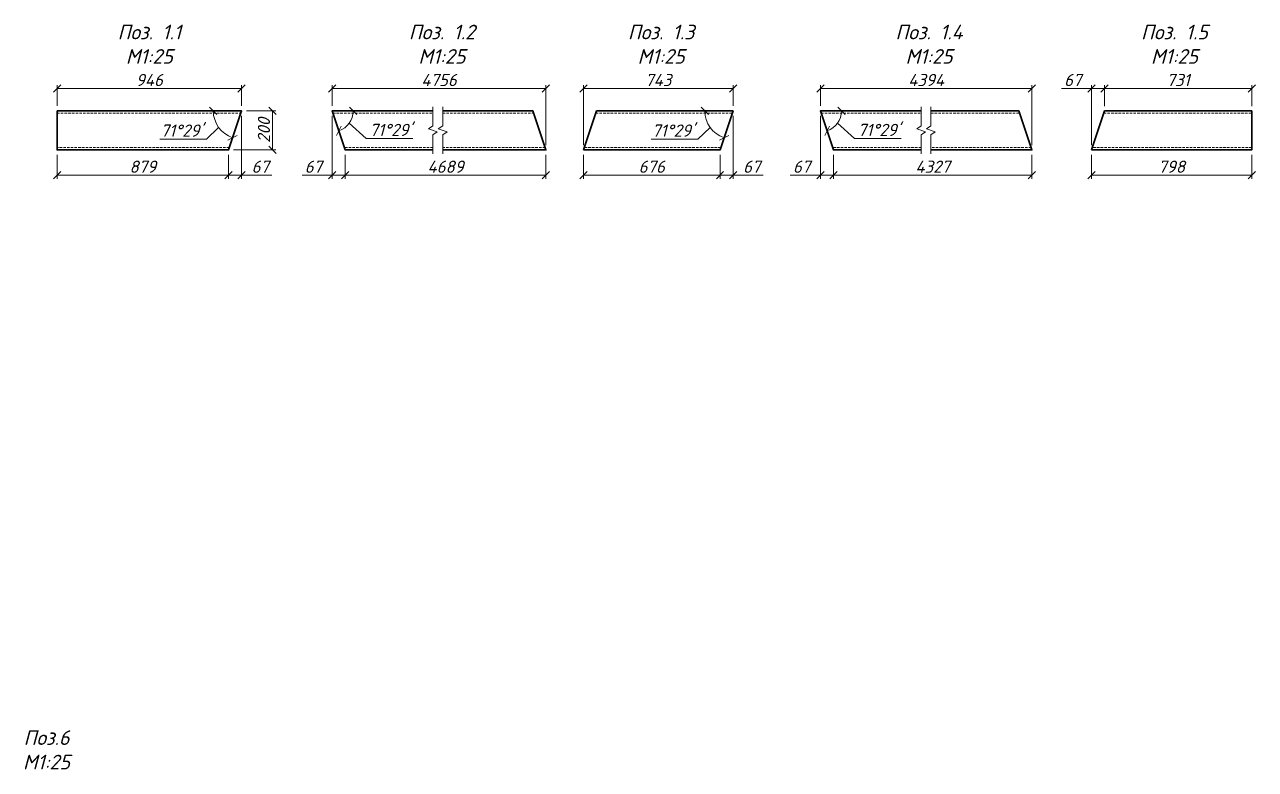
# Model space of a CAD drawing. Header units: millimetres. Extents: x 13217 to 56708, y 1467 to 81254.
# Drawn here: x 23592 to 29902, y 5203 to 9019 of the extents above; entities that cross this region are included whole.
import ezdxf

# ---------------------------------------------------------------- set-up
doc = ezdxf.new("R2010")
doc.units = ezdxf.units.MM
doc.linetypes.add('DASHED', pattern=[19.05, 12.7, -6.35])
doc.layers.get('Defpoints').update_dxf_attribs({"color": 6})
for name, color, linetype, lineweight in [('$Выноски', 5, 'Continuous', 13), ('$Пунктир', 3, 'DASHED', 13), ('$Размеры', 5, 'Continuous', 13), ('$Слои конструкции', 7, 'Continuous', 35), ('$Тонкие', 8, 'Continuous', 13)]:
    doc.layers.add(name, color=color, linetype=linetype, lineweight=lineweight)
doc.styles.add('@ТРАНСПРОЕКТ', font='isocpeur.ttf', dxfattribs={"oblique": 15})
doc.dimstyles.new('@TN  1-25', dxfattribs={"dimscale": 25, "dimtxt": 2.5, "dimasz": 1.5, "dimexe": 0.7, "dimexo": 1, "dimgap": 0.5, "dimtad": 1, "dimdec": 0, "dimzin": 0, "dimdsep": 46, "dimtxsty": '@ТРАНСПРОЕКТ', "dimblk": 'OBLIQUE', "dimcen": 0, "dimclrd": 256, "dimclre": 256, "dimclrt": 256, "dimaunit": 1, "dimadec": 3, "dimazin": 0, "dimtfac": 1, "dimtdec": 0, "dimtofl": 0, "dimtmove": 0, "dimatfit": 3, "dimfxl": 1, "dimtolj": 1, "dimtzin": 0, "dimlwd": 13, "dimlwe": 13, "dimarcsym": 0})

# ---------------------------------------------------------------- blocks, each defined once
blk = doc.blocks.new('_Oblique')
at = {"color": 0, "linetype": 'ByBlock', "lineweight": -2}
blk.add_line((-0.5, -0.5), (0.5, 0.5), dxfattribs=at)
blk = doc.blocks.new('*D202')
at = {"layer": '$Размеры', "linetype": 'Continuous', "lineweight": 13, "transparency": 16777216}
for p, q in [((24704.8, 8552.4), (24704.8, 8229.9)), ((24637.8, 8352.4), (24637.8, 8229.9)), ((24637.8, 8247.4), (24704.8, 8247.4)), ((24704.8, 8247.4), (24859, 8247.4))]:
    blk.add_line(p, q, dxfattribs=at)
at = {"layer": 'Defpoints', "color": 0, "transparency": 16777216}
for p in [(24704.8, 8577.4), (24637.8, 8377.4), (24704.8, 8247.4)]:
    blk.add_point(p, dxfattribs=at)
at = {"layer": '$Размеры', "lineweight": 13, "transparency": 16777216, "xscale": 37.5, "yscale": 37.5, "zscale": 37.5, "rotation": 180}
blk.add_blockref('_Oblique', (24637.8, 8247.4), dxfattribs=at)
at = {"layer": '$Размеры', "lineweight": 13, "transparency": 16777216, "xscale": 37.5, "yscale": 37.5, "zscale": 37.5}
blk.add_blockref('_Oblique', (24704.8, 8247.4), dxfattribs=at)
at = {"layer": '$Размеры', "transparency": 16777216, "insert": (24800.6, 8291.2), "char_height": 62.5, "attachment_point": 5, "style": '@ТРАНСПРОЕКТ'}
blk.add_mtext('\\A1;67', dxfattribs=at)
blk = doc.blocks.new('*D203')
at = {"layer": '$Размеры', "linetype": 'Continuous', "lineweight": 13, "transparency": 16777216}
for p, q in [((23758.9, 8352.4), (23758.9, 8229.9)), ((24637.8, 8352.4), (24637.8, 8229.9)), ((24637.8, 8247.4), (23758.9, 8247.4))]:
    blk.add_line(p, q, dxfattribs=at)
at = {"layer": 'Defpoints', "color": 0, "transparency": 16777216}
for p in [(23758.9, 8377.4), (24637.8, 8377.4), (23758.9, 8247.4)]:
    blk.add_point(p, dxfattribs=at)
at = {"layer": '$Размеры', "lineweight": 13, "transparency": 16777216, "xscale": 37.5, "yscale": 37.5, "zscale": 37.5, "rotation": 180}
blk.add_blockref('_Oblique', (23758.9, 8247.4), dxfattribs=at)
at = {"layer": '$Размеры', "lineweight": 13, "transparency": 16777216, "xscale": 37.5, "yscale": 37.5, "zscale": 37.5}
blk.add_blockref('_Oblique', (24637.8, 8247.4), dxfattribs=at)
at = {"layer": '$Размеры', "transparency": 16777216, "insert": (24198.3, 8291.2), "char_height": 62.5, "attachment_point": 5, "style": '@ТРАНСПРОЕКТ'}
blk.add_mtext('\\A1;879', dxfattribs=at)
blk = doc.blocks.new('*D204')
at = {"layer": '$Размеры', "linetype": 'Continuous', "lineweight": 13, "transparency": 16777216}
for p, q in [((24729.8, 8577.4), (24880.3, 8577.4)), ((24862.8, 8377.4), (24862.8, 8577.4)), ((24662.8, 8377.4), (24880.3, 8377.4))]:
    blk.add_line(p, q, dxfattribs=at)
at = {"layer": 'Defpoints', "color": 0, "transparency": 16777216}
for p in [(24704.8, 8577.4), (24862.8, 8577.4), (24637.8, 8377.4)]:
    blk.add_point(p, dxfattribs=at)
at = {"layer": '$Размеры', "lineweight": 13, "transparency": 16777216, "xscale": 37.5, "yscale": 37.5, "zscale": 37.5}
for p, rotation in [((24862.8, 8577.4), 90), ((24862.8, 8377.4), 270)]:
    blk.add_blockref('_Oblique', p, dxfattribs=dict(at, rotation=rotation))
at = {"layer": '$Размеры', "transparency": 16777216, "insert": (24819.1, 8477.4), "char_height": 62.5, "attachment_point": 5, "rotation": 90, "style": '@ТРАНСПРОЕКТ'}
blk.add_mtext('\\A1;200', dxfattribs=at)
blk = doc.blocks.new('*D205')
at = {"layer": '$Размеры', "linetype": 'Continuous', "lineweight": 13, "transparency": 16777216}
for p, q in [((24586.8, 8492.5), (24523.9, 8432.7)), ((24523.9, 8432.7), (24285.3, 8432.7))]:
    blk.add_line(p, q, dxfattribs=at)
blk.add_arc((24704.8, 8577.4), 145.3, 180, 251.47876, dxfattribs=at)
at = {"layer": 'Defpoints', "color": 0, "transparency": 16777216}
for p in [(23758.9, 8577.4), (24704.8, 8577.4), (24704.8, 8577.4), (24606.9, 8470), (24637.8, 8377.4)]:
    blk.add_point(p, dxfattribs=at)
at = {"layer": '$Размеры', "lineweight": 13, "transparency": 16777216, "xscale": 37.5, "yscale": 37.5, "zscale": 37.5}
for p, rotation in [((24559.5, 8577.4), 90), ((24658.6, 8439.6), 341.4787626135525)]:
    blk.add_blockref('_Oblique', p, dxfattribs=dict(at, rotation=rotation))
at = {"layer": '$Размеры', "transparency": 16777216, "insert": (24398.3, 8476.4), "char_height": 62.5, "attachment_point": 5, "style": '@ТРАНСПРОЕКТ'}
blk.add_mtext("\\A1;71°29'", dxfattribs=at)
blk = doc.blocks.new('*D206')
at = {"layer": '$Размеры', "linetype": 'Continuous', "lineweight": 13, "transparency": 16777216}
for p, q in [((23758.9, 8602.4), (23758.9, 8709.3)), ((24704.8, 8602.4), (24704.8, 8709.3)), ((24704.8, 8691.8), (23758.9, 8691.8))]:
    blk.add_line(p, q, dxfattribs=at)
at = {"layer": 'Defpoints', "color": 0, "transparency": 16777216}
for p in [(23758.9, 8691.8), (23758.9, 8577.4), (24704.8, 8577.4)]:
    blk.add_point(p, dxfattribs=at)
at = {"layer": '$Размеры', "lineweight": 13, "transparency": 16777216, "xscale": 37.5, "yscale": 37.5, "zscale": 37.5, "rotation": 180}
blk.add_blockref('_Oblique', (23758.9, 8691.8), dxfattribs=at)
at = {"layer": '$Размеры', "lineweight": 13, "transparency": 16777216, "xscale": 37.5, "yscale": 37.5, "zscale": 37.5}
blk.add_blockref('_Oblique', (24704.8, 8691.8), dxfattribs=at)
at = {"layer": '$Размеры', "transparency": 16777216, "insert": (24231.8, 8735.6), "char_height": 62.5, "attachment_point": 5, "style": '@ТРАНСПРОЕКТ'}
blk.add_mtext('\\A1;946', dxfattribs=at)
blk = doc.blocks.new('*D207')
at = {"layer": '$Размеры', "linetype": 'Continuous', "lineweight": 13, "transparency": 16777216}
for p, q in [((25168.7, 8602.4), (25168.7, 8709.3)), ((26265.3, 8402.4), (26265.3, 8709.3)), ((25168.7, 8691.8), (26265.3, 8691.8))]:
    blk.add_line(p, q, dxfattribs=at)
at = {"layer": 'Defpoints', "color": 0, "transparency": 16777216}
for p in [(26265.3, 8691.8), (25168.7, 8577.4), (26265.3, 8377.4)]:
    blk.add_point(p, dxfattribs=at)
at = {"layer": '$Размеры', "lineweight": 13, "transparency": 16777216, "xscale": 37.5, "yscale": 37.5, "zscale": 37.5, "rotation": 180}
blk.add_blockref('_Oblique', (25168.7, 8691.8), dxfattribs=at)
at = {"layer": '$Размеры', "lineweight": 13, "transparency": 16777216, "xscale": 37.5, "yscale": 37.5, "zscale": 37.5}
blk.add_blockref('_Oblique', (26265.3, 8691.8), dxfattribs=at)
at = {"layer": '$Размеры', "transparency": 16777216, "insert": (25717, 8735.6), "char_height": 62.5, "attachment_point": 5, "style": '@ТРАНСПРОЕКТ'}
blk.add_mtext('\\A1;4756', dxfattribs=at)
blk = doc.blocks.new('*D208')
at = {"layer": '$Размеры', "linetype": 'Continuous', "lineweight": 13, "transparency": 16777216}
for p, q in [((25235.7, 8352.4), (25235.7, 8229.9)), ((26265.3, 8352.4), (26265.3, 8229.9)), ((25235.7, 8247.4), (26265.3, 8247.4))]:
    blk.add_line(p, q, dxfattribs=at)
at = {"layer": 'Defpoints', "color": 0, "transparency": 16777216}
for p in [(25235.7, 8377.4), (26265.3, 8377.4), (26265.3, 8247.4)]:
    blk.add_point(p, dxfattribs=at)
at = {"layer": '$Размеры', "lineweight": 13, "transparency": 16777216, "xscale": 37.5, "yscale": 37.5, "zscale": 37.5, "rotation": 180}
blk.add_blockref('_Oblique', (25235.7, 8247.4), dxfattribs=at)
at = {"layer": '$Размеры', "lineweight": 13, "transparency": 16777216, "xscale": 37.5, "yscale": 37.5, "zscale": 37.5}
blk.add_blockref('_Oblique', (26265.3, 8247.4), dxfattribs=at)
at = {"layer": '$Размеры', "transparency": 16777216, "insert": (25750.5, 8291.2), "char_height": 62.5, "attachment_point": 5, "style": '@ТРАНСПРОЕКТ'}
blk.add_mtext('\\A1;4689', dxfattribs=at)
blk = doc.blocks.new('*D209')
at = {"layer": '$Размеры', "linetype": 'Continuous', "lineweight": 13, "transparency": 16777216}
for p, q in [((25168.7, 8552.4), (25168.7, 8229.9)), ((25235.7, 8352.4), (25235.7, 8229.9)), ((25168.7, 8247.4), (25014.4, 8247.4)), ((25235.7, 8247.4), (25168.7, 8247.4))]:
    blk.add_line(p, q, dxfattribs=at)
at = {"layer": 'Defpoints', "color": 0, "transparency": 16777216}
for p in [(25168.7, 8577.4), (25235.7, 8377.4), (25168.7, 8247.4)]:
    blk.add_point(p, dxfattribs=at)
at = {"layer": '$Размеры', "lineweight": 13, "transparency": 16777216, "xscale": 37.5, "yscale": 37.5, "zscale": 37.5, "rotation": 180}
blk.add_blockref('_Oblique', (25168.7, 8247.4), dxfattribs=at)
at = {"layer": '$Размеры', "lineweight": 13, "transparency": 16777216, "xscale": 37.5, "yscale": 37.5, "zscale": 37.5}
blk.add_blockref('_Oblique', (25235.7, 8247.4), dxfattribs=at)
at = {"layer": '$Размеры', "transparency": 16777216, "insert": (25072.8, 8291.2), "char_height": 62.5, "attachment_point": 5, "style": '@ТРАНСПРОЕКТ'}
blk.add_mtext('\\A1;67', dxfattribs=at)
blk = doc.blocks.new('*D210')
at = {"layer": '$Размеры', "linetype": 'Continuous', "lineweight": 13, "transparency": 16777216}
for p, q in [((25256.4, 8514.2), (25344.1, 8436.1)), ((25344.1, 8436.1), (25582.7, 8436.1))]:
    blk.add_line(p, q, dxfattribs=at)
blk.add_arc((25168.7, 8577.4), 108.1, 288.52124, 0, dxfattribs=at)
at = {"layer": 'Defpoints', "color": 0, "transparency": 16777216}
for p in [(25168.7, 8577.4), (25168.7, 8577.4), (25685.7, 8577.4), (25241.5, 8497.5), (25235.7, 8377.4)]:
    blk.add_point(p, dxfattribs=at)
at = {"layer": '$Размеры', "lineweight": 13, "transparency": 16777216, "xscale": 37.5, "yscale": 37.5, "zscale": 37.5}
for p, rotation in [((25276.8, 8577.4), 90.00000000000017), ((25203, 8474.9), 198.5212373865667)]:
    blk.add_blockref('_Oblique', p, dxfattribs=dict(at, rotation=rotation))
at = {"layer": '$Размеры', "transparency": 16777216, "insert": (25469.7, 8479.8), "char_height": 62.5, "attachment_point": 5, "style": '@ТРАНСПРОЕКТ'}
blk.add_mtext("\\A1;71°29'", dxfattribs=at)
blk = doc.blocks.new('*D211')
at = {"layer": '$Размеры', "linetype": 'Continuous', "lineweight": 13, "transparency": 16777216}
for p, q in [((27224.5, 8552.4), (27224.5, 8229.9)), ((27157.5, 8352.4), (27157.5, 8229.9)), ((27157.5, 8247.4), (27224.5, 8247.4)), ((27224.5, 8247.4), (27378.7, 8247.4))]:
    blk.add_line(p, q, dxfattribs=at)
at = {"layer": 'Defpoints', "color": 0, "transparency": 16777216}
for p in [(27224.5, 8577.4), (27157.5, 8377.4), (27224.5, 8247.4)]:
    blk.add_point(p, dxfattribs=at)
at = {"layer": '$Размеры', "lineweight": 13, "transparency": 16777216, "xscale": 37.5, "yscale": 37.5, "zscale": 37.5, "rotation": 180}
blk.add_blockref('_Oblique', (27157.5, 8247.4), dxfattribs=at)
at = {"layer": '$Размеры', "lineweight": 13, "transparency": 16777216, "xscale": 37.5, "yscale": 37.5, "zscale": 37.5}
blk.add_blockref('_Oblique', (27224.5, 8247.4), dxfattribs=at)
at = {"layer": '$Размеры', "transparency": 16777216, "insert": (27320.4, 8291.2), "char_height": 62.5, "attachment_point": 5, "style": '@ТРАНСПРОЕКТ'}
blk.add_mtext('\\A1;67', dxfattribs=at)
blk = doc.blocks.new('*D212')
at = {"layer": '$Размеры', "linetype": 'Continuous', "lineweight": 13, "transparency": 16777216}
for p, q in [((26457.5, 8352.4), (26457.5, 8229.9)), ((27157.5, 8352.4), (27157.5, 8229.9)), ((27157.5, 8247.4), (26457.5, 8247.4))]:
    blk.add_line(p, q, dxfattribs=at)
at = {"layer": 'Defpoints', "color": 0, "transparency": 16777216}
for p in [(26457.5, 8377.4), (27157.5, 8377.4), (26457.5, 8247.4)]:
    blk.add_point(p, dxfattribs=at)
at = {"layer": '$Размеры', "lineweight": 13, "transparency": 16777216, "xscale": 37.5, "yscale": 37.5, "zscale": 37.5, "rotation": 180}
blk.add_blockref('_Oblique', (26457.5, 8247.4), dxfattribs=at)
at = {"layer": '$Размеры', "lineweight": 13, "transparency": 16777216, "xscale": 37.5, "yscale": 37.5, "zscale": 37.5}
blk.add_blockref('_Oblique', (27157.5, 8247.4), dxfattribs=at)
at = {"layer": '$Размеры', "transparency": 16777216, "insert": (26807.5, 8291.2), "char_height": 62.5, "attachment_point": 5, "style": '@ТРАНСПРОЕКТ'}
blk.add_mtext('\\A1;676', dxfattribs=at)
blk = doc.blocks.new('*D213')
at = {"layer": '$Размеры', "linetype": 'Continuous', "lineweight": 13, "transparency": 16777216}
for p, q in [((26457.5, 8402.4), (26457.5, 8709.3)), ((27224.5, 8602.4), (27224.5, 8709.3)), ((26457.5, 8691.8), (27224.5, 8691.8))]:
    blk.add_line(p, q, dxfattribs=at)
at = {"layer": 'Defpoints', "color": 0, "transparency": 16777216}
for p in [(27224.5, 8691.8), (27224.5, 8577.4), (26457.5, 8377.4)]:
    blk.add_point(p, dxfattribs=at)
at = {"layer": '$Размеры', "lineweight": 13, "transparency": 16777216, "xscale": 37.5, "yscale": 37.5, "zscale": 37.5, "rotation": 180}
blk.add_blockref('_Oblique', (26457.5, 8691.8), dxfattribs=at)
at = {"layer": '$Размеры', "lineweight": 13, "transparency": 16777216, "xscale": 37.5, "yscale": 37.5, "zscale": 37.5}
blk.add_blockref('_Oblique', (27224.5, 8691.8), dxfattribs=at)
at = {"layer": '$Размеры', "transparency": 16777216, "insert": (26841, 8735.6), "char_height": 62.5, "attachment_point": 5, "style": '@ТРАНСПРОЕКТ'}
blk.add_mtext('\\A1;743', dxfattribs=at)
blk = doc.blocks.new('*D214')
at = {"layer": '$Размеры', "linetype": 'Continuous', "lineweight": 13, "transparency": 16777216}
for p, q in [((27106.5, 8492.5), (27043.6, 8432.7)), ((27043.6, 8432.7), (26805, 8432.7))]:
    blk.add_line(p, q, dxfattribs=at)
blk.add_arc((27224.5, 8577.4), 145.3, 180, 251.47876, dxfattribs=at)
at = {"layer": 'Defpoints', "color": 0, "transparency": 16777216}
for p in [(26278.6, 8577.4), (27224.5, 8577.4), (27224.5, 8577.4), (27126.6, 8470), (27157.5, 8377.4)]:
    blk.add_point(p, dxfattribs=at)
at = {"layer": '$Размеры', "lineweight": 13, "transparency": 16777216, "xscale": 37.5, "yscale": 37.5, "zscale": 37.5}
for p, rotation in [((27079.2, 8577.4), 89.99999999999994), ((27178.3, 8439.6), 341.4787626135533)]:
    blk.add_blockref('_Oblique', p, dxfattribs=dict(at, rotation=rotation))
at = {"layer": '$Размеры', "transparency": 16777216, "insert": (26918.1, 8476.4), "char_height": 62.5, "attachment_point": 5, "style": '@ТРАНСПРОЕКТ'}
blk.add_mtext("\\A1;71°29'", dxfattribs=at)
blk = doc.blocks.new('*D168')
at = {"layer": '$Размеры', "linetype": 'Continuous', "lineweight": 13, "transparency": 16777216}
for p, q in [((27739, 8352.4), (27739, 8229.9)), ((28757, 8352.4), (28757, 8229.9)), ((27739, 8247.4), (28757, 8247.4))]:
    blk.add_line(p, q, dxfattribs=at)
at = {"layer": 'Defpoints', "color": 0, "transparency": 16777216}
for p in [(27739, 8377.4), (28757, 8377.4), (28757, 8247.4)]:
    blk.add_point(p, dxfattribs=at)
at = {"layer": '$Размеры', "lineweight": 13, "transparency": 16777216, "xscale": 37.5, "yscale": 37.5, "zscale": 37.5, "rotation": 180}
blk.add_blockref('_Oblique', (27739, 8247.4), dxfattribs=at)
at = {"layer": '$Размеры', "lineweight": 13, "transparency": 16777216, "xscale": 37.5, "yscale": 37.5, "zscale": 37.5}
blk.add_blockref('_Oblique', (28757, 8247.4), dxfattribs=at)
at = {"layer": '$Размеры', "transparency": 16777216, "insert": (28248, 8291.2), "char_height": 62.5, "attachment_point": 5, "style": '@ТРАНСПРОЕКТ'}
blk.add_mtext('\\A1;4327', dxfattribs=at)
blk = doc.blocks.new('*D169')
at = {"layer": '$Размеры', "linetype": 'Continuous', "lineweight": 13, "transparency": 16777216}
for p, q in [((27672, 8552.4), (27672, 8229.9)), ((27739, 8352.4), (27739, 8229.9)), ((27672, 8247.4), (27517.7, 8247.4)), ((27739, 8247.4), (27672, 8247.4))]:
    blk.add_line(p, q, dxfattribs=at)
at = {"layer": 'Defpoints', "color": 0, "transparency": 16777216}
for p in [(27672, 8577.4), (27739, 8377.4), (27672, 8247.4)]:
    blk.add_point(p, dxfattribs=at)
at = {"layer": '$Размеры', "lineweight": 13, "transparency": 16777216, "xscale": 37.5, "yscale": 37.5, "zscale": 37.5, "rotation": 180}
blk.add_blockref('_Oblique', (27672, 8247.4), dxfattribs=at)
at = {"layer": '$Размеры', "lineweight": 13, "transparency": 16777216, "xscale": 37.5, "yscale": 37.5, "zscale": 37.5}
blk.add_blockref('_Oblique', (27739, 8247.4), dxfattribs=at)
at = {"layer": '$Размеры', "transparency": 16777216, "insert": (27576.1, 8291.2), "char_height": 62.5, "attachment_point": 5, "style": '@ТРАНСПРОЕКТ'}
blk.add_mtext('\\A1;67', dxfattribs=at)
blk = doc.blocks.new('*D170')
at = {"layer": '$Размеры', "linetype": 'Continuous', "lineweight": 13, "transparency": 16777216}
for p, q in [((27672, 8602.4), (27672, 8709.3)), ((28757, 8402.4), (28757, 8709.3)), ((27672, 8691.8), (28757, 8691.8))]:
    blk.add_line(p, q, dxfattribs=at)
at = {"layer": 'Defpoints', "color": 0, "transparency": 16777216}
for p in [(28757, 8691.8), (27672, 8577.4), (28757, 8377.4)]:
    blk.add_point(p, dxfattribs=at)
at = {"layer": '$Размеры', "lineweight": 13, "transparency": 16777216, "xscale": 37.5, "yscale": 37.5, "zscale": 37.5, "rotation": 180}
blk.add_blockref('_Oblique', (27672, 8691.8), dxfattribs=at)
at = {"layer": '$Размеры', "lineweight": 13, "transparency": 16777216, "xscale": 37.5, "yscale": 37.5, "zscale": 37.5}
blk.add_blockref('_Oblique', (28757, 8691.8), dxfattribs=at)
at = {"layer": '$Размеры', "transparency": 16777216, "insert": (28214.5, 8735.6), "char_height": 62.5, "attachment_point": 5, "style": '@ТРАНСПРОЕКТ'}
blk.add_mtext('\\A1;4394', dxfattribs=at)
blk = doc.blocks.new('*D171')
at = {"layer": '$Размеры', "linetype": 'Continuous', "lineweight": 13, "transparency": 16777216}
for p, q in [((27759.7, 8514.2), (27847.4, 8436.1)), ((27847.4, 8436.1), (28086, 8436.1))]:
    blk.add_line(p, q, dxfattribs=at)
blk.add_arc((27672, 8577.4), 108.1, 288.52124, 0, dxfattribs=at)
at = {"layer": 'Defpoints', "color": 0, "transparency": 16777216}
for p in [(27672, 8577.4), (27672, 8577.4), (28189, 8577.4), (27744.8, 8497.5), (27739, 8377.4)]:
    blk.add_point(p, dxfattribs=at)
at = {"layer": '$Размеры', "lineweight": 13, "transparency": 16777216, "xscale": 37.5, "yscale": 37.5, "zscale": 37.5}
for p, rotation in [((27780.1, 8577.4), 90.00000000000007), ((27706.3, 8474.9), 198.5212373865676)]:
    blk.add_blockref('_Oblique', p, dxfattribs=dict(at, rotation=rotation))
at = {"layer": '$Размеры', "transparency": 16777216, "insert": (27973, 8479.8), "char_height": 62.5, "attachment_point": 5, "style": '@ТРАНСПРОЕКТ'}
blk.add_mtext("\\A1;71°29'", dxfattribs=at)
blk = doc.blocks.new('*D172')
at = {"layer": '$Размеры', "linetype": 'Continuous', "lineweight": 13, "transparency": 16777216}
for p, q in [((29129.2, 8602.2), (29129.2, 8709.3)), ((29883.7, 8602.2), (29883.7, 8709.3)), ((29129.2, 8691.8), (29883.7, 8691.8))]:
    blk.add_line(p, q, dxfattribs=at)
at = {"layer": 'Defpoints', "color": 0, "transparency": 16777216}
for p in [(29883.7, 8691.8), (29129.2, 8577.2), (29883.7, 8577.2)]:
    blk.add_point(p, dxfattribs=at)
at = {"layer": '$Размеры', "lineweight": 13, "transparency": 16777216, "xscale": 37.5, "yscale": 37.5, "zscale": 37.5, "rotation": 180}
blk.add_blockref('_Oblique', (29129.2, 8691.8), dxfattribs=at)
at = {"layer": '$Размеры', "lineweight": 13, "transparency": 16777216, "xscale": 37.5, "yscale": 37.5, "zscale": 37.5}
blk.add_blockref('_Oblique', (29883.7, 8691.8), dxfattribs=at)
at = {"layer": '$Размеры', "transparency": 16777216, "insert": (29506.4, 8735.6), "char_height": 62.5, "attachment_point": 5, "style": '@ТРАНСПРОЕКТ'}
blk.add_mtext('\\A1;731', dxfattribs=at)
blk = doc.blocks.new('*D173')
at = {"layer": '$Размеры', "linetype": 'Continuous', "lineweight": 13, "transparency": 16777216}
for p, q in [((29062.3, 8402.4), (29062.3, 8709.3)), ((29129.2, 8602.2), (29129.2, 8709.3)), ((29062.3, 8691.8), (28908, 8691.8)), ((29129.2, 8691.8), (29062.3, 8691.8))]:
    blk.add_line(p, q, dxfattribs=at)
at = {"layer": 'Defpoints', "color": 0, "transparency": 16777216}
for p in [(29062.3, 8691.8), (29129.2, 8577.2), (29062.3, 8377.4)]:
    blk.add_point(p, dxfattribs=at)
at = {"layer": '$Размеры', "lineweight": 13, "transparency": 16777216, "xscale": 37.5, "yscale": 37.5, "zscale": 37.5, "rotation": 180}
blk.add_blockref('_Oblique', (29062.3, 8691.8), dxfattribs=at)
at = {"layer": '$Размеры', "lineweight": 13, "transparency": 16777216, "xscale": 37.5, "yscale": 37.5, "zscale": 37.5}
blk.add_blockref('_Oblique', (29129.2, 8691.8), dxfattribs=at)
at = {"layer": '$Размеры', "transparency": 16777216, "insert": (28966.4, 8735.6), "char_height": 62.5, "attachment_point": 5, "style": '@ТРАНСПРОЕКТ'}
blk.add_mtext('\\A1;67', dxfattribs=at)
blk = doc.blocks.new('*D174')
at = {"layer": '$Размеры', "linetype": 'Continuous', "lineweight": 13, "transparency": 16777216}
for p, q in [((29062.3, 8352.4), (29062.3, 8229.9)), ((29883.7, 8352.4), (29883.7, 8229.9)), ((29062.3, 8247.4), (29883.7, 8247.4))]:
    blk.add_line(p, q, dxfattribs=at)
at = {"layer": 'Defpoints', "color": 0, "transparency": 16777216}
for p in [(29062.3, 8377.4), (29883.7, 8377.4), (29883.7, 8247.4)]:
    blk.add_point(p, dxfattribs=at)
at = {"layer": '$Размеры', "lineweight": 13, "transparency": 16777216, "xscale": 37.5, "yscale": 37.5, "zscale": 37.5, "rotation": 180}
blk.add_blockref('_Oblique', (29062.3, 8247.4), dxfattribs=at)
at = {"layer": '$Размеры', "lineweight": 13, "transparency": 16777216, "xscale": 37.5, "yscale": 37.5, "zscale": 37.5}
blk.add_blockref('_Oblique', (29883.7, 8247.4), dxfattribs=at)
at = {"layer": '$Размеры', "transparency": 16777216, "insert": (29473, 8291.2), "char_height": 62.5, "attachment_point": 5, "style": '@ТРАНСПРОЕКТ'}
blk.add_mtext('\\A1;798', dxfattribs=at)

msp = doc.modelspace()

# ---------------------------------------------------------------- linework, layer by layer
at = {"layer": '$Пунктир', "flags": 128}
for points in [[(23758.9, 8565.4), (24700.7, 8565.4)], [(25172.7, 8565.4), (25685.7, 8565.4)], [(25735.7, 8565.4), (26202.6, 8565.4)], [(26520.5, 8565.4), (27220.5, 8565.4)], [(27676, 8565.4), (28189, 8565.4)], [(28239, 8565.4), (28694, 8565.4)], [(29125.2, 8565.4), (29883.7, 8565.4)], [(24641.8, 8389.4), (23758.9, 8389.4)], [(25685.7, 8389.4), (25231.6, 8389.4)], [(26261.3, 8389.4), (25735.7, 8389.4)], [(27161.5, 8389.4), (26461.5, 8389.4)], [(28189, 8389.4), (27734.9, 8389.4)], [(28753, 8389.4), (28239, 8389.4)], [(29883.7, 8389.4), (29066.3, 8389.4)]]:
    msp.add_lwpolyline(points, dxfattribs=at)
at = {"layer": '$Слои конструкции'}
for points in [[(23758.9, 8577.4), (24704.8, 8577.4), (24637.8, 8377.4), (23758.9, 8377.4)], [(26457.5, 8377.4), (27157.5, 8377.4), (27224.5, 8577.4), (26524.5, 8577.4)], [(29062.3, 8377.4), (29883.7, 8377.4), (29883.7, 8577.4), (29129.2, 8577.2)]]:
    msp.add_lwpolyline(points, close=True, dxfattribs=at)
for points in [[(25685.7, 8577.4), (25168.7, 8577.4), (25235.7, 8377.4), (25685.7, 8377.4)], [(25735.7, 8377.4), (26265.3, 8377.4), (26198.6, 8577.4), (25735.7, 8577.4)], [(28189, 8377.4), (27739, 8377.4), (27672, 8577.4), (28189, 8577.4)], [(28239, 8577.4), (28690, 8577.4), (28757, 8377.4), (28239, 8377.4)]]:
    msp.add_lwpolyline(points, dxfattribs=at)
at = {"layer": '$Тонкие'}
for points in [[(25685.7, 8357.4), (25685.7, 8454.9), (25708.2, 8469.9), (25663.2, 8484.9), (25685.7, 8499.9), (25685.7, 8597.4)], [(25735.7, 8357.4), (25735.7, 8454.9), (25758.2, 8469.9), (25713.2, 8484.9), (25735.7, 8499.9), (25735.7, 8597.4)], [(28189, 8357.4), (28189, 8454.9), (28211.5, 8469.9), (28166.5, 8484.9), (28189, 8499.9), (28189, 8597.4)], [(28239, 8357.4), (28239, 8454.9), (28261.5, 8469.9), (28216.5, 8484.9), (28239, 8499.9), (28239, 8597.4)]]:
    msp.add_lwpolyline(points, dxfattribs=at)

# ---------------------------------------------------------------- texts
at = {"layer": '$Выноски', "char_height": 75, "attachment_point": 5, "style": '@ТРАНСПРОЕКТ'}
for s, width, insert in [('Поз. 1.1\\PМ1:25', 387.907, (24231.8, 8918.9)), ('Поз. 1.2\\PМ1:25', 433.619, (25731.8, 8918.9)), ('Поз. 1.3\\PМ1:25', 445.834, (26855.8, 8918.9)), ('Поз. 1.4\\PМ1:25', 445.834, (28229.2, 8918.9)), ('Поз. 1.5\\PМ1:25', 445.834, (29487.7, 8918.9))]:
    msp.add_mtext_dynamic_manual_height_columns(s, width=width, gutter_width=1250, heights=[0], dxfattribs=dict(at, insert=insert))
at = {"layer": '$Размеры', "insert": (23704.6, 5302.6), "char_height": 75, "attachment_point": 5, "style": '@ТРАНСПРОЕКТ'}
msp.add_mtext_dynamic_manual_height_columns('Поз.6\\PМ1:25', width=387.907, gutter_width=1250, heights=[0], dxfattribs=at)

# ---------------------------------------------------------------- dimensions: what is measured, and where the dimension line sits
at = {"layer": '$Размеры'}
for base, p1, p2, picture, middle in [((23758.9, 8691.8), (24704.8, 8577.4), (23758.9, 8577.4), '*D206', (24231.8, 8735.6)), ((29062.3, 8691.8), (29129.2, 8577.2), (29062.3, 8377.4), '*D173', (28966.4, 8735.6)), ((25168.7, 8247.4), (25235.7, 8377.4), (25168.7, 8577.4), '*D209', (25072.8, 8291.2)), ((27672, 8247.4), (27739, 8377.4), (27672, 8577.4), '*D169', (27576.1, 8291.2))]:
    dim = msp.add_linear_dim(base=base, p1=p1, p2=p2, dimstyle='@TN  1-25', dxfattribs=at)
    dim.commit()
    dim.dimension.update_dxf_attribs({"geometry": picture, "text_midpoint": middle})
for base, p1, p2, text, picture, middle in [((26265.3, 8691.8), (25168.7, 8577.4), (26265.3, 8377.4), '4756', '*D207', (25717, 8735.6)), ((27224.5, 8691.8), (26457.5, 8377.4), (27224.5, 8577.4), '743', '*D213', (26841, 8735.6)), ((28757, 8691.8), (27672, 8577.4), (28757, 8377.4), '4394', '*D170', (28214.5, 8735.6)), ((29883.7, 8691.8), (29129.2, 8577.2), (29883.7, 8577.2), '731', '*D172', (29506.4, 8735.6)), ((26265.3, 8247.4), (25235.7, 8377.4), (26265.3, 8377.4), '4689', '*D208', (25750.5, 8291.2)), ((28757, 8247.4), (27739, 8377.4), (28757, 8377.4), '4327', '*D168', (28248, 8291.2)), ((29883.7, 8247.4), (29062.3, 8377.4), (29883.7, 8377.4), '798', '*D174', (29473, 8291.2))]:
    dim = msp.add_linear_dim(base=base, p1=p1, p2=p2, text=text, dimstyle='@TN  1-25', dxfattribs=at)
    dim.commit()
    dim.dimension.update_dxf_attribs({"geometry": picture, "text_midpoint": middle})
for base, line1, line2, picture, middle in [((24606.9, 8470), ((23758.9, 8577.4), (24704.8, 8577.4)), ((24704.8, 8577.4), (24637.8, 8377.4)), '*D205', (24398.3, 8476.4)), ((25241.5, 8497.5), ((25168.7, 8577.4), (25235.7, 8377.4)), ((25685.7, 8577.4), (25168.7, 8577.4)), '*D210', (25469.7, 8479.8)), ((27126.6, 8470), ((26278.6, 8577.4), (27224.5, 8577.4)), ((27224.5, 8577.4), (27157.5, 8377.4)), '*D214', (26918.1, 8476.4)), ((27744.8, 8497.5), ((27672, 8577.4), (27739, 8377.4)), ((28189, 8577.4), (27672, 8577.4)), '*D171', (27973, 8479.8))]:
    dim = msp.add_angular_dim_2l(base=base, line1=line1, line2=line2, dimstyle='@TN  1-25', override={"dimadec": 2, "dimtmove": 1}, dxfattribs=at)
    dim.commit()
    dim.dimension.update_dxf_attribs({"geometry": picture, "text_midpoint": middle, "dimtype": 162})
for base, p1, p2, angle, picture, middle in [((24862.8, 8577.4), (24637.8, 8377.4), (24704.8, 8577.4), 90, '*D204', (24819.1, 8477.4)), ((24704.8, 8247.4), (24637.8, 8377.4), (24704.8, 8577.4), 180, '*D202', (24800.6, 8291.2)), ((27224.5, 8247.4), (27157.5, 8377.4), (27224.5, 8577.4), 180, '*D211', (27320.4, 8291.2)), ((23758.9, 8247.4), (24637.8, 8377.4), (23758.9, 8377.4), 180, '*D203', (24198.3, 8291.2))]:
    dim = msp.add_linear_dim(base=base, p1=p1, p2=p2, angle=angle, dimstyle='@TN  1-25', dxfattribs=at)
    dim.commit()
    dim.dimension.update_dxf_attribs({"geometry": picture, "text_midpoint": middle})
dim = msp.add_linear_dim(base=(26457.5, 8247.4), p1=(27157.5, 8377.4), p2=(26457.5, 8377.4), angle=180, text='676', dimstyle='@TN  1-25', dxfattribs=at)
dim.commit()
dim.dimension.update_dxf_attribs({"geometry": '*D212', "text_midpoint": (26807.5, 8291.2)})

doc.saveas('drawing.dxf')
